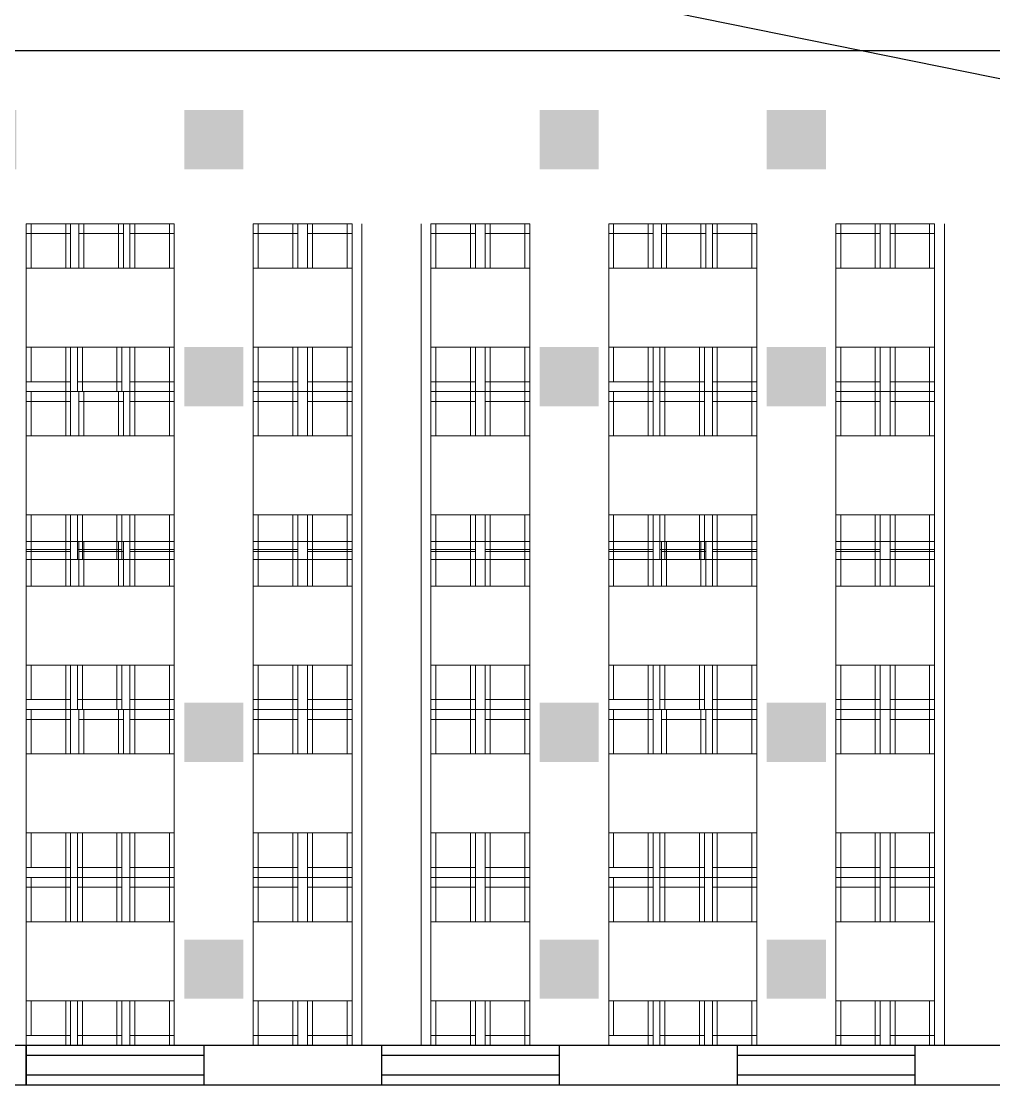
# Model space of a CAD drawing. Header units: inches. Extents: x 101 to 668, y -217 to 99.
# Drawn here: x 447.87 to 457.72, y 23.37 to 34.14 of the extents above; entities that cross this region are included whole.
import ezdxf

# ---------------------------------------------------------------- set-up
doc = ezdxf.new("R2010")
doc.units = ezdxf.units.IN
doc.header["$MEASUREMENT"] = 0
doc.layers.add('FUR', color=1, linetype='Continuous', lineweight=15)

msp = doc.modelspace()

# ---------------------------------------------------------------- hatches: boundary and pattern name
h = msp.add_hatch(color=256)
h.paths.add_polyline_path([(447.81609, 33.23756), (447.21609, 33.23756), (447.21609, 32.63756), (447.81609, 32.63756)])
h.paths.add_polyline_path([(450.11609, 33.23756), (449.51609, 33.23756), (449.51609, 32.63756), (450.11609, 32.63756)])
h.paths.add_polyline_path([(453.71609, 33.23756), (453.11609, 33.23756), (453.11609, 32.63756), (453.71609, 32.63756)])
h.paths.add_polyline_path([(456.01609, 33.23756), (455.41609, 33.23756), (455.41609, 32.63756), (456.01609, 32.63756)])
h.paths.add_polyline_path([(459.61609, 33.23756), (459.01609, 33.23756), (459.01609, 32.63756), (459.61609, 32.63756)])
h.paths.add_polyline_path([(461.91609, 33.23756), (461.31609, 33.23756), (461.31609, 32.63756), (461.91609, 32.63756)])
h.paths.add_polyline_path([(467.50609, 33.23756), (466.90609, 33.23756), (466.90609, 32.63756), (467.50609, 32.63756)])
h.paths.add_polyline_path([(469.80609, 33.23756), (469.20609, 33.23756), (469.20609, 32.63756), (469.80609, 32.63756)])
h.paths.add_polyline_path([(473.40609, 33.23756), (472.80609, 33.23756), (472.80609, 32.63756), (473.40609, 32.63756)])
h.paths.add_polyline_path([(475.70609, 33.23756), (475.10609, 33.23756), (475.10609, 32.63756), (475.70609, 32.63756)])
h.paths.add_polyline_path([(479.30609, 33.23756), (478.70609, 33.23756), (478.70609, 32.63756), (479.30609, 32.63756)])
h.paths.add_polyline_path([(481.60609, 33.23756), (481.00609, 33.23756), (481.00609, 32.63756), (481.60609, 32.63756)])
h = msp.add_hatch(color=256)
h.paths.add_polyline_path([(450.11609, 30.83756), (449.51609, 30.83756), (449.51609, 30.23756), (450.11609, 30.23756)])
h.paths.add_polyline_path([(453.71609, 30.83756), (453.11609, 30.83756), (453.11609, 30.23756), (453.71609, 30.23756)])
h.paths.add_polyline_path([(456.01609, 30.83756), (455.41609, 30.83756), (455.41609, 30.23756), (456.01609, 30.23756)])
h.paths.add_polyline_path([(459.61609, 30.83756), (459.01609, 30.83756), (459.01609, 30.23756), (459.61609, 30.23756)])
h.paths.add_polyline_path([(461.91609, 30.83756), (461.31609, 30.83756), (461.31609, 30.23756), (461.91609, 30.23756)])
h.paths.add_polyline_path([(450.11609, 27.23756), (449.51609, 27.23756), (449.51609, 26.63756), (450.11609, 26.63756)])
h.paths.add_polyline_path([(453.71609, 27.23756), (453.11609, 27.23756), (453.11609, 26.63756), (453.71609, 26.63756)])
h.paths.add_polyline_path([(456.01609, 27.23756), (455.41609, 27.23756), (455.41609, 26.63756), (456.01609, 26.63756)])
h.paths.add_polyline_path([(459.61609, 27.23756), (459.01609, 27.23756), (459.01609, 26.63756), (459.61609, 26.63756)])
h.paths.add_polyline_path([(461.91609, 27.23756), (461.31609, 27.23756), (461.31609, 26.63756), (461.91609, 26.63756)])
h.paths.add_polyline_path([(450.11609, 24.83756), (449.51609, 24.83756), (449.51609, 24.23756), (450.11609, 24.23756)])
h.paths.add_polyline_path([(453.71609, 24.83756), (453.11609, 24.83756), (453.11609, 24.23756), (453.71609, 24.23756)])
h.paths.add_polyline_path([(456.01609, 24.83756), (455.41609, 24.83756), (455.41609, 24.23756), (456.01609, 24.23756)])
h.paths.add_polyline_path([(459.61609, 24.83756), (459.01609, 24.83756), (459.01609, 24.23756), (459.61609, 24.23756)])
h.paths.add_polyline_path([(461.91609, 24.83756), (461.31609, 24.83756), (461.31609, 24.23756), (461.91609, 24.23756)])

# ---------------------------------------------------------------- linework, layer by layer
for p, q in [((503.45982, 24.28057), (357.78685, 53.85256)), ((482.70609, 33.83756), (446.11609, 33.83756)), ((450.21609, 30.38756), (450.21609, 30.38756)), ((450.21609, 27.16756), (450.21609, 27.16756)), ((453.81609, 27.16756), (453.81609, 27.16756)), ((446.11609, 23.76756), (463.66109, 23.76756)), ((447.91609, 23.36756), (447.91609, 23.76756)), ((447.91609, 23.76756), (447.91609, 23.36756)), ((449.71609, 23.76756), (449.71609, 23.36756)), ((451.51609, 23.76756), (451.51609, 23.36756)), ((451.51609, 23.76756), (451.51609, 23.36756)), ((453.31609, 23.76756), (453.31609, 23.36756)), ((455.11609, 23.76756), (455.11609, 23.36756)), ((455.11609, 23.76756), (455.11609, 23.36756)), ((456.91609, 23.76756), (456.91609, 23.36756)), ((447.91609, 23.66756), (449.71609, 23.66756)), ((451.51609, 23.66756), (453.31609, 23.66756)), ((455.11609, 23.66756), (456.91609, 23.66756)), ((447.91609, 23.46756), (449.71609, 23.46756)), ((451.51609, 23.46756), (453.31609, 23.46756)), ((455.11609, 23.46756), (456.91609, 23.46756)), ((445.71609, 23.36756), (461.73609, 23.36756)), ((447.91609, 23.36756), (447.91609, 23.36756)), ((451.51609, 23.36756), (451.51609, 23.36756)), ((455.11609, 23.36756), (455.11609, 23.36756))]:
    msp.add_line(p, q)
at = {"layer": 'FUR', "lineweight": 20}
for p, q in [((447.91609, 32.08756), (447.91609, 30.83756)), ((447.91609, 32.08756), (447.91609, 31.63756)), ((447.91609, 32.08756), (448.36609, 32.08756)), ((447.91609, 32.08756), (449.41609, 32.08756)), ((448.36609, 31.98756), (447.91609, 31.98756)), ((447.96609, 32.08756), (447.96609, 31.63756)), ((448.31609, 32.08756), (448.31609, 31.63756)), ((448.36609, 32.08756), (448.36609, 31.63756)), ((448.45073, 32.08756), (448.45073, 31.63756)), ((448.90073, 31.98756), (448.45073, 31.98756)), ((448.50073, 32.08756), (448.50073, 31.63756)), ((448.56609, 32.08756), (449.01609, 32.08756)), ((448.85073, 32.08756), (448.85073, 31.63756)), ((448.90073, 32.08756), (448.90073, 31.63756)), ((448.96609, 32.08756), (448.96609, 31.63756)), ((449.41609, 31.98756), (448.96609, 31.98756)), ((449.01609, 32.08756), (449.01609, 31.63756)), ((449.36609, 32.08756), (449.36609, 31.63756)), ((449.41609, 32.08756), (449.41609, 30.38756)), ((449.41609, 32.08756), (449.41609, 31.63756)), ((450.21609, 32.08756), (450.21609, 30.38756)), ((450.21609, 32.08756), (450.66609, 32.08756)), ((450.21609, 32.08756), (451.21609, 32.08756)), ((450.66609, 31.98756), (450.21609, 31.98756)), ((450.26609, 32.08756), (450.26609, 31.63756)), ((450.61609, 32.08756), (450.61609, 31.63756)), ((450.66609, 32.08756), (450.66609, 31.63756)), ((450.76609, 32.08756), (451.21609, 32.08756)), ((450.76609, 32.08756), (450.76609, 31.63756)), ((451.21609, 31.98756), (450.76609, 31.98756)), ((450.81609, 32.08756), (450.81609, 31.63756)), ((451.16609, 32.08756), (451.16609, 31.63756)), ((451.21609, 32.08756), (451.21609, 31.63756)), ((451.21609, 32.08756), (451.21609, 30.83756)), ((451.31609, 32.08756), (451.31609, 23.76756)), ((451.91609, 32.08756), (451.91609, 23.76756)), ((452.01609, 32.08756), (452.01609, 30.83756)), ((452.01609, 32.08756), (452.01609, 30.38756)), ((452.01609, 32.08756), (452.01609, 31.63756)), ((452.01609, 32.08756), (452.46609, 32.08756)), ((452.01609, 32.08756), (453.01609, 32.08756)), ((452.46609, 31.98756), (452.01609, 31.98756)), ((452.06609, 32.08756), (452.06609, 31.63756)), ((452.41609, 32.08756), (452.41609, 31.63756)), ((452.46609, 32.08756), (452.46609, 31.63756)), ((452.56609, 32.08756), (453.01609, 32.08756)), ((452.56609, 32.08756), (452.56609, 31.63756)), ((453.01609, 31.98756), (452.56609, 31.98756)), ((452.61609, 32.08756), (452.61609, 31.63756)), ((452.96609, 32.08756), (452.96609, 31.63756)), ((453.01609, 32.08756), (453.01609, 31.63756)), ((453.01609, 32.08756), (453.01609, 30.83756)), ((453.81609, 32.08756), (453.81609, 30.83756)), ((453.81609, 32.08756), (453.81609, 31.63756)), ((453.81609, 32.08756), (454.26609, 32.08756)), ((453.81609, 32.08756), (455.31609, 32.08756)), ((454.26609, 31.98756), (453.81609, 31.98756)), ((453.86609, 32.08756), (453.86609, 31.63756)), ((454.21609, 32.08756), (454.21609, 31.63756)), ((454.26609, 32.08756), (454.26609, 31.63756)), ((454.35073, 32.08756), (454.35073, 31.63756)), ((454.80073, 31.98756), (454.35073, 31.98756)), ((454.40073, 32.08756), (454.40073, 31.63756)), ((454.46609, 32.08756), (454.91609, 32.08756)), ((454.75073, 32.08756), (454.75073, 31.63756)), ((454.80073, 32.08756), (454.80073, 31.63756)), ((454.86609, 32.08756), (454.86609, 31.63756)), ((455.31609, 31.98756), (454.86609, 31.98756)), ((454.91609, 32.08756), (454.91609, 31.63756)), ((455.26609, 32.08756), (455.26609, 31.63756)), ((455.31609, 32.08756), (455.31609, 30.38756)), ((455.31609, 32.08756), (455.31609, 31.63756)), ((456.11609, 32.08756), (456.11609, 30.38756)), ((456.11609, 32.08756), (456.56609, 32.08756)), ((456.11609, 32.08756), (457.11609, 32.08756)), ((456.56609, 31.98756), (456.11609, 31.98756)), ((456.16609, 32.08756), (456.16609, 31.63756)), ((456.51609, 32.08756), (456.51609, 31.63756)), ((456.56609, 32.08756), (456.56609, 31.63756)), ((456.66609, 32.08756), (457.11609, 32.08756)), ((456.66609, 32.08756), (456.66609, 31.63756)), ((457.11609, 31.98756), (456.66609, 31.98756)), ((456.71609, 32.08756), (456.71609, 31.63756)), ((457.06609, 32.08756), (457.06609, 31.63756)), ((457.11609, 32.08756), (457.11609, 31.63756)), ((457.11609, 32.08756), (457.11609, 30.83756)), ((457.21609, 32.08756), (457.21609, 23.76756)), ((447.91609, 31.83756), (447.91609, 31.63756)), ((448.45073, 31.83756), (448.45073, 31.63756)), ((450.76609, 31.83756), (450.76609, 31.63756)), ((452.01609, 31.83756), (452.01609, 31.63756)), ((452.56609, 31.83756), (452.56609, 31.63756)), ((453.81609, 31.83756), (453.81609, 31.63756)), ((454.35073, 31.83756), (454.35073, 31.63756)), ((456.66609, 31.83756), (456.66609, 31.63756)), ((447.91609, 31.63756), (448.45073, 31.63756)), ((447.91609, 31.63756), (447.91609, 30.83756)), ((448.45073, 31.63756), (448.96609, 31.63756)), ((448.96609, 31.63756), (449.41609, 31.63756)), ((450.21609, 31.63756), (450.76609, 31.63756)), ((450.76609, 31.63756), (451.21609, 31.63756)), ((452.01609, 31.63756), (452.01609, 30.83756)), ((452.01609, 31.63756), (452.56609, 31.63756)), ((452.56609, 31.63756), (453.01609, 31.63756)), ((453.81609, 31.63756), (454.35073, 31.63756)), ((453.81609, 31.63756), (453.81609, 30.83756)), ((454.35073, 31.63756), (454.86609, 31.63756)), ((454.86609, 31.63756), (455.31609, 31.63756)), ((456.11609, 31.63756), (456.66609, 31.63756)), ((456.66609, 31.63756), (457.11609, 31.63756)), ((447.91609, 30.83756), (448.4353, 30.83756)), ((447.91609, 30.83756), (447.91609, 30.38756)), ((447.96609, 30.83756), (447.96609, 30.48756)), ((448.31609, 30.83756), (448.31609, 30.38756)), ((448.36609, 30.83756), (448.36609, 30.38756)), ((448.4353, 30.83756), (448.96609, 30.83756)), ((448.4353, 30.83756), (448.4353, 30.38756)), ((448.4853, 30.83756), (448.4853, 30.38756)), ((448.8353, 30.83756), (448.8353, 30.38756)), ((448.8853, 30.83756), (448.8853, 30.38756)), ((448.96609, 30.83756), (449.41609, 30.83756)), ((448.96609, 30.83756), (448.96609, 30.38756)), ((449.01609, 30.83756), (449.01609, 30.38756)), ((449.36609, 30.83756), (449.36609, 30.38756)), ((449.41609, 30.83756), (449.41609, 30.38756)), ((450.21609, 30.83756), (450.76609, 30.83756)), ((450.26609, 30.83756), (450.26609, 30.38756)), ((450.61609, 30.83756), (450.61609, 30.38756)), ((450.66609, 30.83756), (450.66609, 30.38756)), ((450.76609, 30.83756), (451.21609, 30.83756)), ((450.76609, 30.83756), (450.76609, 30.38756)), ((450.81609, 30.83756), (450.81609, 30.38756)), ((451.16609, 30.83756), (451.16609, 30.38756)), ((451.21609, 30.83756), (451.21609, 30.38756)), ((451.21609, 30.83756), (451.21609, 30.38756)), ((452.01609, 30.83756), (452.01609, 30.38756)), ((452.01609, 30.83756), (452.56609, 30.83756)), ((452.06609, 30.83756), (452.06609, 30.38756)), ((452.41609, 30.83756), (452.41609, 30.38756)), ((452.46609, 30.83756), (452.46609, 30.38756)), ((452.56609, 30.83756), (453.01609, 30.83756)), ((452.56609, 30.83756), (452.56609, 30.38756)), ((452.61609, 30.83756), (452.61609, 30.38756)), ((452.96609, 30.83756), (452.96609, 30.38756)), ((453.01609, 30.83756), (453.01609, 30.38756)), ((453.01609, 30.83756), (453.01609, 30.38756)), ((453.81609, 30.83756), (454.3353, 30.83756)), ((453.81609, 30.83756), (453.81609, 30.38756)), ((453.86609, 30.83756), (453.86609, 30.48756)), ((454.21609, 30.83756), (454.21609, 30.38756)), ((454.26609, 30.83756), (454.26609, 30.38756)), ((454.3353, 30.83756), (454.86609, 30.83756)), ((454.3353, 30.83756), (454.3353, 30.38756)), ((454.3853, 30.83756), (454.3853, 30.38756)), ((454.7353, 30.83756), (454.7353, 30.38756)), ((454.7853, 30.83756), (454.7853, 30.38756)), ((454.86609, 30.83756), (455.31609, 30.83756)), ((454.86609, 30.83756), (454.86609, 30.38756)), ((454.91609, 30.83756), (454.91609, 30.38756)), ((455.26609, 30.83756), (455.26609, 30.38756)), ((455.31609, 30.83756), (455.31609, 30.38756)), ((456.11609, 30.83756), (456.66609, 30.83756)), ((456.16609, 30.83756), (456.16609, 30.38756)), ((456.51609, 30.83756), (456.51609, 30.38756)), ((456.56609, 30.83756), (456.56609, 30.38756)), ((456.66609, 30.83756), (457.11609, 30.83756)), ((456.66609, 30.83756), (456.66609, 30.38756)), ((456.71609, 30.83756), (456.71609, 30.38756)), ((457.06609, 30.83756), (457.06609, 30.38756)), ((457.11609, 30.83756), (457.11609, 30.38756)), ((457.11609, 30.83756), (457.11609, 30.38756)), ((447.91609, 30.48756), (448.36609, 30.48756)), ((448.4353, 30.48756), (448.8853, 30.48756)), ((448.96609, 30.48756), (449.41609, 30.48756)), ((450.21609, 30.48756), (450.66609, 30.48756)), ((450.76609, 30.48756), (451.21609, 30.48756)), ((452.01609, 30.48756), (452.46609, 30.48756)), ((452.56609, 30.48756), (453.01609, 30.48756)), ((453.81609, 30.48756), (454.26609, 30.48756)), ((454.3353, 30.48756), (454.7853, 30.48756)), ((454.86609, 30.48756), (455.31609, 30.48756)), ((456.11609, 30.48756), (456.56609, 30.48756)), ((456.66609, 30.48756), (457.11609, 30.48756)), ((447.91609, 30.38756), (448.36609, 30.38756)), ((447.91609, 30.38756), (449.41609, 30.38756)), ((447.91609, 30.38756), (447.91609, 29.13756)), ((447.91609, 30.38756), (447.91609, 29.93756)), ((447.91609, 30.38756), (448.36609, 30.38756)), ((447.91609, 30.38756), (449.41609, 30.38756)), ((447.96609, 30.38756), (447.96609, 29.93756)), ((448.31609, 30.38756), (448.31609, 29.93756)), ((448.36609, 30.38756), (448.36609, 29.93756)), ((448.45073, 30.38756), (448.45073, 29.93756)), ((448.50073, 30.38756), (448.50073, 29.93756)), ((448.56609, 30.38756), (449.01609, 30.38756)), ((448.56609, 30.38756), (449.01609, 30.38756)), ((448.85073, 30.38756), (448.85073, 29.93756)), ((448.90073, 30.38756), (448.90073, 29.93756)), ((448.96609, 30.38756), (448.96609, 29.93756)), ((449.01609, 30.38756), (449.01609, 29.93756)), ((449.36609, 30.38756), (449.36609, 29.93756)), ((449.41609, 30.38756), (449.41609, 28.68756)), ((449.41609, 30.38756), (449.41609, 29.93756)), ((450.21609, 30.38756), (450.66609, 30.38756)), ((450.21609, 30.38756), (451.21609, 30.38756)), ((450.21609, 30.38756), (450.21609, 28.68756)), ((450.21609, 30.38756), (450.66609, 30.38756)), ((450.21609, 30.38756), (451.21609, 30.38756)), ((450.26609, 30.38756), (450.26609, 29.93756)), ((450.61609, 30.38756), (450.61609, 29.93756)), ((450.66609, 30.38756), (450.66609, 29.93756)), ((450.76609, 30.38756), (451.21609, 30.38756)), ((450.76609, 30.38756), (450.76609, 29.93756)), ((450.81609, 30.38756), (450.81609, 29.93756)), ((450.86609, 30.38756), (451.21609, 30.38756)), ((451.16609, 30.38756), (451.16609, 29.93756)), ((451.21609, 30.38756), (451.21609, 29.93756)), ((451.21609, 30.38756), (451.21609, 29.13756)), ((452.01609, 30.38756), (452.46609, 30.38756)), ((452.01609, 30.38756), (453.01609, 30.38756)), ((452.01609, 30.38756), (452.01609, 29.13756)), ((452.01609, 30.38756), (452.01609, 29.93756)), ((452.01609, 30.38756), (452.01609, 28.68756)), ((452.01609, 30.38756), (452.46609, 30.38756)), ((452.01609, 30.38756), (453.01609, 30.38756)), ((452.06609, 30.38756), (452.06609, 29.93756)), ((452.41609, 30.38756), (452.41609, 29.93756)), ((452.46609, 30.38756), (452.46609, 29.93756)), ((452.56609, 30.38756), (453.01609, 30.38756)), ((452.56609, 30.38756), (452.56609, 29.93756)), ((452.61609, 30.38756), (452.61609, 29.93756)), ((452.66609, 30.38756), (453.01609, 30.38756)), ((452.96609, 30.38756), (452.96609, 29.93756)), ((453.01609, 30.38756), (453.01609, 29.93756)), ((453.01609, 30.38756), (453.01609, 29.13756)), ((453.81609, 30.38756), (454.26609, 30.38756)), ((453.81609, 30.38756), (455.31609, 30.38756)), ((453.81609, 30.38756), (453.81609, 29.13756)), ((453.81609, 30.38756), (453.81609, 29.93756)), ((453.81609, 30.38756), (454.26609, 30.38756)), ((453.81609, 30.38756), (455.31609, 30.38756)), ((453.86609, 30.38756), (453.86609, 29.93756)), ((454.21609, 30.38756), (454.21609, 29.93756)), ((454.26609, 30.38756), (454.26609, 29.93756)), ((454.3353, 30.38756), (454.3353, 29.93756)), ((454.3853, 30.38756), (454.3853, 29.93756)), ((454.46609, 30.38756), (454.91609, 30.38756)), ((454.46609, 30.38756), (454.91609, 30.38756)), ((454.7353, 30.38756), (454.7353, 29.93756)), ((454.7853, 30.38756), (454.7853, 29.93756)), ((454.86609, 30.38756), (454.86609, 29.93756)), ((454.91609, 30.38756), (454.91609, 29.93756)), ((455.26609, 30.38756), (455.26609, 29.93756)), ((455.31609, 30.38756), (455.31609, 28.68756)), ((455.31609, 30.38756), (455.31609, 29.93756)), ((456.11609, 30.38756), (456.56609, 30.38756)), ((456.11609, 30.38756), (457.11609, 30.38756)), ((456.11609, 30.38756), (456.11609, 28.68756)), ((456.11609, 30.38756), (456.11609, 28.68756)), ((456.11609, 30.38756), (456.56609, 30.38756)), ((456.11609, 30.38756), (457.11609, 30.38756)), ((456.16609, 30.38756), (456.16609, 29.93756)), ((456.51609, 30.38756), (456.51609, 29.93756)), ((456.56609, 30.38756), (456.56609, 29.93756)), ((456.66609, 30.38756), (457.11609, 30.38756)), ((456.66609, 30.38756), (456.66609, 29.93756)), ((456.71609, 30.38756), (456.71609, 29.93756)), ((456.76609, 30.38756), (457.11609, 30.38756)), ((457.06609, 30.38756), (457.06609, 29.93756)), ((457.11609, 30.38756), (457.11609, 29.93756)), ((457.11609, 30.38756), (457.11609, 29.13756)), ((448.36609, 30.28756), (447.91609, 30.28756)), ((448.90073, 30.28756), (448.45073, 30.28756)), ((449.41609, 30.28756), (448.96609, 30.28756)), ((450.66609, 30.28756), (450.21609, 30.28756)), ((451.21609, 30.28756), (450.76609, 30.28756)), ((452.46609, 30.28756), (452.01609, 30.28756)), ((453.01609, 30.28756), (452.56609, 30.28756)), ((454.26609, 30.28756), (453.81609, 30.28756)), ((454.7853, 30.28756), (454.3353, 30.28756)), ((455.31609, 30.28756), (454.86609, 30.28756)), ((456.56609, 30.28756), (456.11609, 30.28756)), ((457.11609, 30.28756), (456.66609, 30.28756)), ((447.91609, 30.13756), (447.91609, 29.93756)), ((448.45073, 30.13756), (448.45073, 29.93756)), ((450.76609, 30.13756), (450.76609, 29.93756)), ((452.01609, 30.13756), (452.01609, 29.93756)), ((452.56609, 30.13756), (452.56609, 29.93756)), ((453.81609, 30.13756), (453.81609, 29.93756)), ((456.66609, 30.13756), (456.66609, 29.93756)), ((447.91609, 29.93756), (448.45073, 29.93756)), ((447.91609, 29.93756), (447.91609, 29.13756)), ((448.45073, 29.93756), (448.96609, 29.93756)), ((448.96609, 29.93756), (449.41609, 29.93756)), ((450.21609, 29.93756), (450.76609, 29.93756)), ((450.76609, 29.93756), (451.21609, 29.93756)), ((452.01609, 29.93756), (452.01609, 29.13756)), ((452.01609, 29.93756), (452.56609, 29.93756)), ((452.56609, 29.93756), (453.01609, 29.93756)), ((453.81609, 29.93756), (454.35073, 29.93756)), ((453.81609, 29.93756), (453.81609, 29.13756)), ((454.35073, 29.93756), (454.86609, 29.93756)), ((454.86609, 29.93756), (455.31609, 29.93756)), ((456.11609, 29.93756), (456.66609, 29.93756)), ((456.66609, 29.93756), (457.11609, 29.93756)), ((447.91609, 29.13756), (448.4353, 29.13756)), ((447.91609, 29.13756), (447.91609, 28.68756)), ((447.96609, 29.13756), (447.96609, 28.78756)), ((448.31609, 29.13756), (448.31609, 28.68756)), ((448.36609, 29.13756), (448.36609, 28.68756)), ((448.4353, 29.13756), (448.96609, 29.13756)), ((448.4353, 29.13756), (448.4353, 28.68756)), ((448.4853, 29.13756), (448.4853, 28.68756)), ((448.8353, 29.13756), (448.8353, 28.68756)), ((448.8853, 29.13756), (448.8853, 28.68756)), ((448.96609, 29.13756), (449.41609, 29.13756)), ((448.96609, 29.13756), (448.96609, 28.68756)), ((449.01609, 29.13756), (449.01609, 28.68756)), ((449.36609, 29.13756), (449.36609, 28.68756)), ((449.41609, 29.13756), (449.41609, 28.68756)), ((450.21609, 29.13756), (450.76609, 29.13756)), ((450.26609, 29.13756), (450.26609, 28.68756)), ((450.61609, 29.13756), (450.61609, 28.68756)), ((450.66609, 29.13756), (450.66609, 28.68756)), ((450.76609, 29.13756), (451.21609, 29.13756)), ((450.76609, 29.13756), (450.76609, 28.68756)), ((450.81609, 29.13756), (450.81609, 28.68756)), ((451.16609, 29.13756), (451.16609, 28.68756)), ((451.21609, 29.13756), (451.21609, 28.68756)), ((451.21609, 29.13756), (451.21609, 28.68756)), ((452.01609, 29.13756), (452.01609, 28.68756)), ((452.01609, 29.13756), (452.56609, 29.13756)), ((452.06609, 29.13756), (452.06609, 28.68756)), ((452.41609, 29.13756), (452.41609, 28.68756)), ((452.46609, 29.13756), (452.46609, 28.68756)), ((452.56609, 29.13756), (453.01609, 29.13756)), ((452.56609, 29.13756), (452.56609, 28.68756)), ((452.61609, 29.13756), (452.61609, 28.68756)), ((452.96609, 29.13756), (452.96609, 28.68756)), ((453.01609, 29.13756), (453.01609, 28.68756)), ((453.01609, 29.13756), (453.01609, 28.68756)), ((453.81609, 29.13756), (454.3353, 29.13756)), ((453.81609, 29.13756), (453.81609, 28.68756)), ((453.86609, 29.13756), (453.86609, 28.78756)), ((454.21609, 29.13756), (454.21609, 28.68756)), ((454.26609, 29.13756), (454.26609, 28.68756)), ((454.3353, 29.13756), (454.86609, 29.13756)), ((454.3353, 29.13756), (454.3353, 28.68756)), ((454.3853, 29.13756), (454.3853, 28.68756)), ((454.7353, 29.13756), (454.7353, 28.68756)), ((454.7853, 29.13756), (454.7853, 28.68756)), ((454.86609, 29.13756), (455.31609, 29.13756)), ((454.86609, 29.13756), (454.86609, 28.68756)), ((454.91609, 29.13756), (454.91609, 28.68756)), ((455.26609, 29.13756), (455.26609, 28.68756)), ((455.31609, 29.13756), (455.31609, 28.68756)), ((456.11609, 29.13756), (456.66609, 29.13756)), ((456.16609, 29.13756), (456.16609, 28.68756)), ((456.51609, 29.13756), (456.51609, 28.68756)), ((456.56609, 29.13756), (456.56609, 28.68756)), ((456.66609, 29.13756), (457.11609, 29.13756)), ((456.66609, 29.13756), (456.66609, 28.68756)), ((456.71609, 29.13756), (456.71609, 28.68756)), ((457.06609, 29.13756), (457.06609, 28.68756)), ((457.11609, 29.13756), (457.11609, 28.68756)), ((457.11609, 29.13756), (457.11609, 28.68756)), ((447.91609, 28.86756), (447.91609, 27.61756)), ((447.91609, 28.86756), (447.91609, 28.41756)), ((447.91609, 28.86756), (448.36609, 28.86756)), ((447.91609, 28.86756), (449.41609, 28.86756)), ((447.96609, 28.86756), (447.96609, 28.41756)), ((448.31609, 28.86756), (448.31609, 28.41756)), ((448.36609, 28.86756), (448.36609, 28.41756)), ((448.45073, 28.86756), (448.45073, 28.41756)), ((448.50073, 28.86756), (448.50073, 28.41756)), ((448.56609, 28.86756), (449.01609, 28.86756)), ((448.85073, 28.86756), (448.85073, 28.41756)), ((448.90073, 28.86756), (448.90073, 28.41756)), ((448.96609, 28.86756), (448.96609, 28.41756)), ((449.01609, 28.86756), (449.01609, 28.41756)), ((449.36609, 28.86756), (449.36609, 28.41756)), ((449.41609, 28.86756), (449.41609, 27.16756)), ((449.41609, 28.86756), (449.41609, 28.41756)), ((450.21609, 28.86756), (450.21609, 27.16756)), ((450.21609, 28.86756), (450.66609, 28.86756)), ((450.21609, 28.86756), (451.21609, 28.86756)), ((450.26609, 28.86756), (450.26609, 28.41756)), ((450.61609, 28.86756), (450.61609, 28.41756)), ((450.66609, 28.86756), (450.66609, 28.41756)), ((450.76609, 28.86756), (451.21609, 28.86756)), ((450.76609, 28.86756), (450.76609, 28.41756)), ((450.81609, 28.86756), (450.81609, 28.41756)), ((451.16609, 28.86756), (451.16609, 28.41756)), ((451.21609, 28.86756), (451.21609, 28.41756)), ((451.21609, 28.86756), (451.21609, 27.61756)), ((452.01609, 28.86756), (452.01609, 27.61756)), ((452.01609, 28.86756), (452.01609, 27.16756)), ((452.01609, 28.86756), (452.01609, 28.41756)), ((452.01609, 28.86756), (452.46609, 28.86756)), ((452.01609, 28.86756), (453.01609, 28.86756)), ((452.06609, 28.86756), (452.06609, 28.41756)), ((452.41609, 28.86756), (452.41609, 28.41756)), ((452.46609, 28.86756), (452.46609, 28.41756)), ((452.56609, 28.86756), (453.01609, 28.86756)), ((452.56609, 28.86756), (452.56609, 28.41756)), ((452.61609, 28.86756), (452.61609, 28.41756)), ((452.96609, 28.86756), (452.96609, 28.41756)), ((453.01609, 28.86756), (453.01609, 28.41756)), ((453.01609, 28.86756), (453.01609, 27.61756)), ((453.81609, 28.86756), (453.81609, 27.61756)), ((453.81609, 28.86756), (453.81609, 28.41756)), ((453.81609, 28.86756), (454.26609, 28.86756)), ((453.81609, 28.86756), (455.31609, 28.86756)), ((453.86609, 28.86756), (453.86609, 28.41756)), ((454.21609, 28.86756), (454.21609, 28.41756)), ((454.26609, 28.86756), (454.26609, 28.41756)), ((454.35073, 28.86756), (454.35073, 28.41756)), ((454.40073, 28.86756), (454.40073, 28.41756)), ((454.46609, 28.86756), (454.91609, 28.86756)), ((454.75073, 28.86756), (454.75073, 28.41756)), ((454.80073, 28.86756), (454.80073, 28.41756)), ((454.86609, 28.86756), (454.86609, 28.41756)), ((454.91609, 28.86756), (454.91609, 28.41756)), ((455.26609, 28.86756), (455.26609, 28.41756)), ((455.31609, 28.86756), (455.31609, 27.16756)), ((455.31609, 28.86756), (455.31609, 28.41756)), ((456.11609, 28.86756), (456.11609, 27.16756)), ((456.11609, 28.86756), (456.56609, 28.86756)), ((456.11609, 28.86756), (457.11609, 28.86756)), ((456.16609, 28.86756), (456.16609, 28.41756)), ((456.51609, 28.86756), (456.51609, 28.41756)), ((456.56609, 28.86756), (456.56609, 28.41756)), ((456.66609, 28.86756), (457.11609, 28.86756)), ((456.66609, 28.86756), (456.66609, 28.41756)), ((456.71609, 28.86756), (456.71609, 28.41756)), ((457.06609, 28.86756), (457.06609, 28.41756)), ((457.11609, 28.86756), (457.11609, 28.41756)), ((457.11609, 28.86756), (457.11609, 27.61756)), ((447.91609, 28.78756), (448.36609, 28.78756)), ((448.36609, 28.76756), (447.91609, 28.76756)), ((448.4353, 28.78756), (448.8853, 28.78756)), ((448.90073, 28.76756), (448.45073, 28.76756)), ((448.96609, 28.78756), (449.41609, 28.78756)), ((449.41609, 28.76756), (448.96609, 28.76756)), ((450.21609, 28.78756), (450.66609, 28.78756)), ((450.66609, 28.76756), (450.21609, 28.76756)), ((450.76609, 28.78756), (451.21609, 28.78756)), ((451.21609, 28.76756), (450.76609, 28.76756)), ((452.01609, 28.78756), (452.46609, 28.78756)), ((452.46609, 28.76756), (452.01609, 28.76756)), ((452.56609, 28.78756), (453.01609, 28.78756)), ((453.01609, 28.76756), (452.56609, 28.76756)), ((453.81609, 28.78756), (454.26609, 28.78756)), ((454.26609, 28.76756), (453.81609, 28.76756)), ((454.3353, 28.78756), (454.7853, 28.78756)), ((454.80073, 28.76756), (454.35073, 28.76756)), ((454.86609, 28.78756), (455.31609, 28.78756)), ((455.31609, 28.76756), (454.86609, 28.76756)), ((456.11609, 28.78756), (456.56609, 28.78756)), ((456.56609, 28.76756), (456.11609, 28.76756)), ((456.66609, 28.78756), (457.11609, 28.78756)), ((457.11609, 28.76756), (456.66609, 28.76756)), ((447.91609, 28.68756), (448.36609, 28.68756)), ((447.91609, 28.68756), (449.41609, 28.68756)), ((448.56609, 28.68756), (449.01609, 28.68756)), ((450.21609, 28.68756), (450.66609, 28.68756)), ((450.21609, 28.68756), (451.21609, 28.68756)), ((450.86609, 28.68756), (451.21609, 28.68756)), ((452.01609, 28.68756), (452.46609, 28.68756)), ((452.01609, 28.68756), (453.01609, 28.68756)), ((452.66609, 28.68756), (453.01609, 28.68756)), ((453.81609, 28.68756), (454.26609, 28.68756)), ((453.81609, 28.68756), (455.31609, 28.68756)), ((454.46609, 28.68756), (454.91609, 28.68756)), ((456.11609, 28.68756), (456.56609, 28.68756)), ((456.11609, 28.68756), (457.11609, 28.68756)), ((456.76609, 28.68756), (457.11609, 28.68756)), ((447.91609, 28.61756), (447.91609, 28.41756)), ((448.45073, 28.61756), (448.45073, 28.41756)), ((450.76609, 28.61756), (450.76609, 28.41756)), ((452.01609, 28.61756), (452.01609, 28.41756)), ((452.56609, 28.61756), (452.56609, 28.41756)), ((453.81609, 28.61756), (453.81609, 28.41756)), ((454.35073, 28.61756), (454.35073, 28.41756)), ((456.66609, 28.61756), (456.66609, 28.41756)), ((447.91609, 28.41756), (448.45073, 28.41756)), ((447.91609, 28.41756), (447.91609, 27.61756)), ((448.45073, 28.41756), (448.96609, 28.41756)), ((448.96609, 28.41756), (449.41609, 28.41756)), ((450.21609, 28.41756), (450.76609, 28.41756)), ((450.76609, 28.41756), (451.21609, 28.41756)), ((452.01609, 28.41756), (452.01609, 27.61756)), ((452.01609, 28.41756), (452.56609, 28.41756)), ((452.56609, 28.41756), (453.01609, 28.41756)), ((453.81609, 28.41756), (454.35073, 28.41756)), ((453.81609, 28.41756), (453.81609, 27.61756)), ((454.35073, 28.41756), (454.86609, 28.41756)), ((454.86609, 28.41756), (455.31609, 28.41756)), ((456.11609, 28.41756), (456.66609, 28.41756)), ((456.66609, 28.41756), (457.11609, 28.41756)), ((447.91609, 27.61756), (448.4353, 27.61756)), ((447.91609, 27.61756), (447.91609, 27.16756)), ((447.96609, 27.61756), (447.96609, 27.26756)), ((448.31609, 27.61756), (448.31609, 27.16756)), ((448.36609, 27.61756), (448.36609, 27.16756)), ((448.4353, 27.61756), (448.96609, 27.61756)), ((448.4353, 27.61756), (448.4353, 27.16756)), ((448.4853, 27.61756), (448.4853, 27.16756)), ((448.8353, 27.61756), (448.8353, 27.16756)), ((448.8853, 27.61756), (448.8853, 27.16756)), ((448.96609, 27.61756), (449.41609, 27.61756)), ((448.96609, 27.61756), (448.96609, 27.16756)), ((449.01609, 27.61756), (449.01609, 27.16756)), ((449.36609, 27.61756), (449.36609, 27.16756)), ((449.41609, 27.61756), (449.41609, 27.16756)), ((450.21609, 27.61756), (450.76609, 27.61756)), ((450.26609, 27.61756), (450.26609, 27.16756)), ((450.61609, 27.61756), (450.61609, 27.16756)), ((450.66609, 27.61756), (450.66609, 27.16756)), ((450.76609, 27.61756), (451.21609, 27.61756)), ((450.76609, 27.61756), (450.76609, 27.16756)), ((450.81609, 27.61756), (450.81609, 27.16756)), ((451.16609, 27.61756), (451.16609, 27.16756)), ((451.21609, 27.61756), (451.21609, 27.16756)), ((451.21609, 27.61756), (451.21609, 27.16756)), ((452.01609, 27.61756), (452.01609, 27.16756)), ((452.01609, 27.61756), (452.56609, 27.61756)), ((452.06609, 27.61756), (452.06609, 27.16756)), ((452.41609, 27.61756), (452.41609, 27.16756)), ((452.46609, 27.61756), (452.46609, 27.16756)), ((452.56609, 27.61756), (453.01609, 27.61756)), ((452.56609, 27.61756), (452.56609, 27.16756)), ((452.61609, 27.61756), (452.61609, 27.16756)), ((452.96609, 27.61756), (452.96609, 27.16756)), ((453.01609, 27.61756), (453.01609, 27.16756)), ((453.01609, 27.61756), (453.01609, 27.16756)), ((453.81609, 27.61756), (454.3353, 27.61756)), ((453.81609, 27.61756), (453.81609, 27.16756)), ((453.86609, 27.61756), (453.86609, 27.26756)), ((454.21609, 27.61756), (454.21609, 27.16756)), ((454.26609, 27.61756), (454.26609, 27.16756)), ((454.3353, 27.61756), (454.86609, 27.61756)), ((454.3353, 27.61756), (454.3353, 27.16756)), ((454.3853, 27.61756), (454.3853, 27.16756)), ((454.7353, 27.61756), (454.7353, 27.16756)), ((454.7853, 27.61756), (454.7853, 27.16756)), ((454.86609, 27.61756), (455.31609, 27.61756)), ((454.86609, 27.61756), (454.86609, 27.16756)), ((454.91609, 27.61756), (454.91609, 27.16756)), ((455.26609, 27.61756), (455.26609, 27.16756)), ((455.31609, 27.61756), (455.31609, 27.16756)), ((456.11609, 27.61756), (456.66609, 27.61756)), ((456.16609, 27.61756), (456.16609, 27.16756)), ((456.51609, 27.61756), (456.51609, 27.16756)), ((456.56609, 27.61756), (456.56609, 27.16756)), ((456.66609, 27.61756), (457.11609, 27.61756)), ((456.66609, 27.61756), (456.66609, 27.16756)), ((456.71609, 27.61756), (456.71609, 27.16756)), ((457.06609, 27.61756), (457.06609, 27.16756)), ((457.11609, 27.61756), (457.11609, 27.16756)), ((457.11609, 27.61756), (457.11609, 27.16756)), ((447.91609, 27.26756), (448.36609, 27.26756)), ((448.4353, 27.26756), (448.8853, 27.26756)), ((448.96609, 27.26756), (449.41609, 27.26756)), ((450.21609, 27.26756), (450.66609, 27.26756)), ((450.76609, 27.26756), (451.21609, 27.26756)), ((452.01609, 27.26756), (452.46609, 27.26756)), ((452.56609, 27.26756), (453.01609, 27.26756)), ((453.81609, 27.26756), (454.26609, 27.26756)), ((454.3353, 27.26756), (454.7853, 27.26756)), ((454.86609, 27.26756), (455.31609, 27.26756)), ((456.11609, 27.26756), (456.56609, 27.26756)), ((456.66609, 27.26756), (457.11609, 27.26756)), ((447.91609, 27.16756), (447.91609, 25.91756)), ((447.91609, 27.16756), (447.91609, 26.71756)), ((447.91609, 27.16756), (448.36609, 27.16756)), ((447.91609, 27.16756), (449.41609, 27.16756)), ((447.91609, 27.16756), (448.36609, 27.16756)), ((447.91609, 27.16756), (449.41609, 27.16756)), ((447.91609, 27.16756), (448.36609, 27.16756)), ((447.91609, 27.16756), (449.41609, 27.16756)), ((447.96609, 27.16756), (447.96609, 26.71756)), ((448.31609, 27.16756), (448.31609, 26.71756)), ((448.36609, 27.16756), (448.36609, 26.71756)), ((448.45073, 27.16756), (448.45073, 26.71756)), ((448.50073, 27.16756), (448.50073, 26.71756)), ((448.56609, 27.16756), (449.01609, 27.16756)), ((448.56609, 27.16756), (449.01609, 27.16756)), ((448.56609, 27.16756), (449.01609, 27.16756)), ((448.85073, 27.16756), (448.85073, 26.71756)), ((448.90073, 27.16756), (448.90073, 26.71756)), ((448.96609, 27.16756), (448.96609, 26.71756)), ((449.01609, 27.16756), (449.01609, 26.71756)), ((449.36609, 27.16756), (449.36609, 26.71756)), ((449.41609, 27.16756), (449.41609, 25.46756)), ((449.41609, 27.16756), (449.41609, 26.71756)), ((450.21609, 27.16756), (450.21609, 25.46756)), ((450.21609, 27.16756), (450.66609, 27.16756)), ((450.21609, 27.16756), (451.21609, 27.16756)), ((450.21609, 27.16756), (450.66609, 27.16756)), ((450.21609, 27.16756), (451.21609, 27.16756)), ((450.21609, 27.16756), (450.66609, 27.16756)), ((450.21609, 27.16756), (451.21609, 27.16756)), ((450.26609, 27.16756), (450.26609, 26.71756)), ((450.61609, 27.16756), (450.61609, 26.71756)), ((450.66609, 27.16756), (450.66609, 26.71756)), ((450.76609, 27.16756), (451.21609, 27.16756)), ((450.76609, 27.16756), (450.76609, 26.71756)), ((450.76609, 27.16756), (451.21609, 27.16756)), ((450.81609, 27.16756), (450.81609, 26.71756)), ((450.86609, 27.16756), (451.21609, 27.16756)), ((451.16609, 27.16756), (451.16609, 26.71756)), ((451.21609, 27.16756), (451.21609, 26.71756)), ((451.21609, 27.16756), (451.21609, 25.91756)), ((452.01609, 27.16756), (452.01609, 25.46756)), ((452.01609, 27.16756), (452.46609, 27.16756)), ((452.01609, 27.16756), (453.01609, 27.16756)), ((452.01609, 27.16756), (452.01609, 25.91756)), ((452.01609, 27.16756), (452.01609, 26.71756)), ((452.01609, 27.16756), (452.46609, 27.16756)), ((452.01609, 27.16756), (453.01609, 27.16756)), ((452.01609, 27.16756), (452.46609, 27.16756)), ((452.01609, 27.16756), (453.01609, 27.16756)), ((452.06609, 27.16756), (452.06609, 26.71756)), ((452.41609, 27.16756), (452.41609, 26.71756)), ((452.46609, 27.16756), (452.46609, 26.71756)), ((452.56609, 27.16756), (453.01609, 27.16756)), ((452.56609, 27.16756), (452.56609, 26.71756)), ((452.56609, 27.16756), (453.01609, 27.16756)), ((452.61609, 27.16756), (452.61609, 26.71756)), ((452.66609, 27.16756), (453.01609, 27.16756)), ((452.96609, 27.16756), (452.96609, 26.71756)), ((453.01609, 27.16756), (453.01609, 26.71756)), ((453.01609, 27.16756), (453.01609, 25.91756)), ((453.81609, 27.16756), (453.81609, 25.91756)), ((453.81609, 27.16756), (453.81609, 26.71756)), ((453.81609, 27.16756), (454.26609, 27.16756)), ((453.81609, 27.16756), (455.31609, 27.16756)), ((453.81609, 27.16756), (454.26609, 27.16756)), ((453.81609, 27.16756), (455.31609, 27.16756)), ((453.81609, 27.16756), (454.26609, 27.16756)), ((453.81609, 27.16756), (455.31609, 27.16756)), ((453.86609, 27.16756), (453.86609, 26.71756)), ((454.21609, 27.16756), (454.21609, 26.71756)), ((454.26609, 27.16756), (454.26609, 26.71756)), ((454.35073, 27.16756), (454.35073, 26.71756)), ((454.40073, 27.16756), (454.40073, 26.71756)), ((454.46609, 27.16756), (454.91609, 27.16756)), ((454.46609, 27.16756), (454.91609, 27.16756)), ((454.46609, 27.16756), (454.91609, 27.16756)), ((454.75073, 27.16756), (454.75073, 26.71756)), ((454.80073, 27.16756), (454.80073, 26.71756)), ((454.86609, 27.16756), (454.86609, 26.71756)), ((454.91609, 27.16756), (454.91609, 26.71756)), ((455.26609, 27.16756), (455.26609, 26.71756)), ((455.31609, 27.16756), (455.31609, 25.46756)), ((455.31609, 27.16756), (455.31609, 26.71756)), ((456.11609, 27.16756), (456.11609, 25.46756)), ((456.11609, 27.16756), (456.11609, 25.46756)), ((456.11609, 27.16756), (456.56609, 27.16756)), ((456.11609, 27.16756), (457.11609, 27.16756)), ((456.11609, 27.16756), (456.56609, 27.16756)), ((456.11609, 27.16756), (457.11609, 27.16756)), ((456.11609, 27.16756), (456.56609, 27.16756)), ((456.11609, 27.16756), (457.11609, 27.16756)), ((456.16609, 27.16756), (456.16609, 26.71756)), ((456.51609, 27.16756), (456.51609, 26.71756)), ((456.56609, 27.16756), (456.56609, 26.71756)), ((456.66609, 27.16756), (457.11609, 27.16756)), ((456.66609, 27.16756), (456.66609, 26.71756)), ((456.66609, 27.16756), (457.11609, 27.16756)), ((456.71609, 27.16756), (456.71609, 26.71756)), ((456.76609, 27.16756), (457.11609, 27.16756)), ((457.06609, 27.16756), (457.06609, 26.71756)), ((457.11609, 27.16756), (457.11609, 26.71756)), ((457.11609, 27.16756), (457.11609, 25.91756)), ((448.36609, 27.06756), (447.91609, 27.06756)), ((448.90073, 27.06756), (448.45073, 27.06756)), ((449.41609, 27.06756), (448.96609, 27.06756)), ((450.66609, 27.06756), (450.21609, 27.06756)), ((451.21609, 27.06756), (450.76609, 27.06756)), ((452.46609, 27.06756), (452.01609, 27.06756)), ((453.01609, 27.06756), (452.56609, 27.06756)), ((454.26609, 27.06756), (453.81609, 27.06756)), ((454.80073, 27.06756), (454.35073, 27.06756)), ((455.31609, 27.06756), (454.86609, 27.06756)), ((456.56609, 27.06756), (456.11609, 27.06756)), ((457.11609, 27.06756), (456.66609, 27.06756)), ((447.91609, 26.91756), (447.91609, 26.71756)), ((448.45073, 26.91756), (448.45073, 26.71756)), ((450.76609, 26.91756), (450.76609, 26.71756)), ((452.01609, 26.91756), (452.01609, 26.71756)), ((452.56609, 26.91756), (452.56609, 26.71756)), ((453.81609, 26.91756), (453.81609, 26.71756)), ((454.35073, 26.91756), (454.35073, 26.71756)), ((456.66609, 26.91756), (456.66609, 26.71756)), ((447.91609, 26.71756), (448.45073, 26.71756)), ((447.91609, 26.71756), (447.91609, 25.91756)), ((448.45073, 26.71756), (448.96609, 26.71756)), ((448.96609, 26.71756), (449.41609, 26.71756)), ((450.21609, 26.71756), (450.76609, 26.71756)), ((450.76609, 26.71756), (451.21609, 26.71756)), ((452.01609, 26.71756), (452.56609, 26.71756)), ((452.01609, 26.71756), (452.01609, 25.91756)), ((452.56609, 26.71756), (453.01609, 26.71756)), ((453.81609, 26.71756), (454.35073, 26.71756)), ((453.81609, 26.71756), (453.81609, 25.91756)), ((454.35073, 26.71756), (454.86609, 26.71756)), ((454.86609, 26.71756), (455.31609, 26.71756)), ((456.11609, 26.71756), (456.66609, 26.71756)), ((456.66609, 26.71756), (457.11609, 26.71756)), ((447.91609, 25.91756), (448.4353, 25.91756)), ((447.91609, 25.91756), (447.91609, 25.46756)), ((447.96609, 25.91756), (447.96609, 25.56756)), ((448.31609, 25.91756), (448.31609, 25.46756)), ((448.36609, 25.91756), (448.36609, 25.46756)), ((448.4353, 25.91756), (448.96609, 25.91756)), ((448.4353, 25.91756), (448.4353, 25.46756)), ((448.4853, 25.91756), (448.4853, 25.46756)), ((448.8353, 25.91756), (448.8353, 25.46756)), ((448.8853, 25.91756), (448.8853, 25.46756)), ((448.96609, 25.91756), (449.41609, 25.91756)), ((448.96609, 25.91756), (448.96609, 25.46756)), ((449.01609, 25.91756), (449.01609, 25.46756)), ((449.36609, 25.91756), (449.36609, 25.46756)), ((449.41609, 25.91756), (449.41609, 25.46756)), ((450.21609, 25.91756), (450.76609, 25.91756)), ((450.26609, 25.91756), (450.26609, 25.46756)), ((450.61609, 25.91756), (450.61609, 25.46756)), ((450.66609, 25.91756), (450.66609, 25.46756)), ((450.76609, 25.91756), (451.21609, 25.91756)), ((450.76609, 25.91756), (450.76609, 25.46756)), ((450.81609, 25.91756), (450.81609, 25.46756)), ((451.16609, 25.91756), (451.16609, 25.46756)), ((451.21609, 25.91756), (451.21609, 25.46756)), ((451.21609, 25.91756), (451.21609, 25.46756)), ((452.01609, 25.91756), (452.56609, 25.91756)), ((452.01609, 25.91756), (452.01609, 25.46756)), ((452.06609, 25.91756), (452.06609, 25.46756)), ((452.41609, 25.91756), (452.41609, 25.46756)), ((452.46609, 25.91756), (452.46609, 25.46756)), ((452.56609, 25.91756), (453.01609, 25.91756)), ((452.56609, 25.91756), (452.56609, 25.46756)), ((452.61609, 25.91756), (452.61609, 25.46756)), ((452.96609, 25.91756), (452.96609, 25.46756)), ((453.01609, 25.91756), (453.01609, 25.46756)), ((453.01609, 25.91756), (453.01609, 25.46756)), ((453.81609, 25.91756), (454.3353, 25.91756)), ((453.81609, 25.91756), (453.81609, 25.46756)), ((453.86609, 25.91756), (453.86609, 25.56756)), ((454.21609, 25.91756), (454.21609, 25.46756)), ((454.26609, 25.91756), (454.26609, 25.46756)), ((454.3353, 25.91756), (454.86609, 25.91756)), ((454.3353, 25.91756), (454.3353, 25.46756)), ((454.3853, 25.91756), (454.3853, 25.46756)), ((454.7353, 25.91756), (454.7353, 25.46756)), ((454.7853, 25.91756), (454.7853, 25.46756)), ((454.86609, 25.91756), (455.31609, 25.91756)), ((454.86609, 25.91756), (454.86609, 25.46756)), ((454.91609, 25.91756), (454.91609, 25.46756)), ((455.26609, 25.91756), (455.26609, 25.46756)), ((455.31609, 25.91756), (455.31609, 25.46756)), ((456.11609, 25.91756), (456.66609, 25.91756)), ((456.16609, 25.91756), (456.16609, 25.46756)), ((456.51609, 25.91756), (456.51609, 25.46756)), ((456.56609, 25.91756), (456.56609, 25.46756)), ((456.66609, 25.91756), (457.11609, 25.91756)), ((456.66609, 25.91756), (456.66609, 25.46756)), ((456.71609, 25.91756), (456.71609, 25.46756)), ((457.06609, 25.91756), (457.06609, 25.46756)), ((457.11609, 25.91756), (457.11609, 25.46756)), ((457.11609, 25.91756), (457.11609, 25.46756)), ((447.91609, 25.56756), (448.36609, 25.56756)), ((448.4353, 25.56756), (448.8853, 25.56756)), ((448.96609, 25.56756), (449.41609, 25.56756)), ((450.21609, 25.56756), (450.66609, 25.56756)), ((450.76609, 25.56756), (451.21609, 25.56756)), ((452.01609, 25.56756), (452.46609, 25.56756)), ((452.56609, 25.56756), (453.01609, 25.56756)), ((453.81609, 25.56756), (454.26609, 25.56756)), ((454.3353, 25.56756), (454.7853, 25.56756)), ((454.86609, 25.56756), (455.31609, 25.56756)), ((456.11609, 25.56756), (456.56609, 25.56756)), ((456.66609, 25.56756), (457.11609, 25.56756)), ((447.91609, 25.46756), (448.36609, 25.46756)), ((447.91609, 25.46756), (449.41609, 25.46756)), ((447.91609, 25.46756), (447.91609, 24.21756)), ((447.91609, 25.46756), (447.91609, 25.01756)), ((447.91609, 25.46756), (448.36609, 25.46756)), ((447.91609, 25.46756), (449.41609, 25.46756)), ((447.96609, 25.46756), (447.96609, 25.01756)), ((448.31609, 25.46756), (448.31609, 25.01756)), ((448.36609, 25.46756), (448.36609, 25.01756)), ((448.4353, 25.46756), (448.4353, 25.01756)), ((448.4853, 25.46756), (448.4853, 25.01756)), ((448.56609, 25.46756), (449.01609, 25.46756)), ((448.56609, 25.46756), (449.01609, 25.46756)), ((448.8353, 25.46756), (448.8353, 25.01756)), ((448.8853, 25.46756), (448.8853, 25.01756)), ((448.96609, 25.46756), (448.96609, 25.01756)), ((449.01609, 25.46756), (449.01609, 25.01756)), ((449.36609, 25.46756), (449.36609, 25.01756)), ((449.41609, 25.46756), (449.41609, 23.76756)), ((449.41609, 25.46756), (449.41609, 25.01756)), ((450.21609, 25.46756), (450.66609, 25.46756)), ((450.21609, 25.46756), (451.21609, 25.46756)), ((450.21609, 25.46756), (450.21609, 23.76756)), ((450.21609, 25.46756), (450.66609, 25.46756)), ((450.21609, 25.46756), (451.21609, 25.46756)), ((450.26609, 25.46756), (450.26609, 25.01756)), ((450.61609, 25.46756), (450.61609, 25.01756)), ((450.66609, 25.46756), (450.66609, 25.01756)), ((450.76609, 25.46756), (451.21609, 25.46756)), ((450.76609, 25.46756), (450.76609, 25.01756)), ((450.81609, 25.46756), (450.81609, 25.01756)), ((450.86609, 25.46756), (451.21609, 25.46756)), ((451.16609, 25.46756), (451.16609, 25.01756)), ((451.21609, 25.46756), (451.21609, 25.01756)), ((451.21609, 25.46756), (451.21609, 24.21756)), ((452.01609, 25.46756), (452.46609, 25.46756)), ((452.01609, 25.46756), (453.01609, 25.46756)), ((452.01609, 25.46756), (452.01609, 24.21756)), ((452.01609, 25.46756), (452.01609, 25.01756)), ((452.01609, 25.46756), (452.01609, 23.76756)), ((452.01609, 25.46756), (452.46609, 25.46756)), ((452.01609, 25.46756), (453.01609, 25.46756)), ((452.06609, 25.46756), (452.06609, 25.01756)), ((452.41609, 25.46756), (452.41609, 25.01756)), ((452.46609, 25.46756), (452.46609, 25.01756)), ((452.56609, 25.46756), (453.01609, 25.46756)), ((452.56609, 25.46756), (452.56609, 25.01756)), ((452.61609, 25.46756), (452.61609, 25.01756)), ((452.66609, 25.46756), (453.01609, 25.46756)), ((452.96609, 25.46756), (452.96609, 25.01756)), ((453.01609, 25.46756), (453.01609, 25.01756)), ((453.01609, 25.46756), (453.01609, 24.21756)), ((453.81609, 25.46756), (454.26609, 25.46756)), ((453.81609, 25.46756), (455.31609, 25.46756)), ((453.81609, 25.46756), (453.81609, 24.21756)), ((453.81609, 25.46756), (453.81609, 25.01756)), ((453.81609, 25.46756), (454.26609, 25.46756)), ((453.81609, 25.46756), (455.31609, 25.46756)), ((453.86609, 25.46756), (453.86609, 25.01756)), ((454.21609, 25.46756), (454.21609, 25.01756)), ((454.26609, 25.46756), (454.26609, 25.01756)), ((454.3353, 25.46756), (454.3353, 25.01756)), ((454.3853, 25.46756), (454.3853, 25.01756)), ((454.46609, 25.46756), (454.91609, 25.46756)), ((454.46609, 25.46756), (454.91609, 25.46756)), ((454.7353, 25.46756), (454.7353, 25.01756)), ((454.7853, 25.46756), (454.7853, 25.01756)), ((454.86609, 25.46756), (454.86609, 25.01756)), ((454.91609, 25.46756), (454.91609, 25.01756)), ((455.26609, 25.46756), (455.26609, 25.01756)), ((455.31609, 25.46756), (455.31609, 23.76756)), ((455.31609, 25.46756), (455.31609, 25.01756)), ((456.11609, 25.46756), (456.56609, 25.46756)), ((456.11609, 25.46756), (457.11609, 25.46756)), ((456.11609, 25.46756), (456.11609, 23.76756)), ((456.11609, 25.46756), (456.11609, 23.76756)), ((456.11609, 25.46756), (456.56609, 25.46756)), ((456.11609, 25.46756), (457.11609, 25.46756)), ((456.16609, 25.46756), (456.16609, 25.01756)), ((456.51609, 25.46756), (456.51609, 25.01756)), ((456.56609, 25.46756), (456.56609, 25.01756)), ((456.66609, 25.46756), (457.11609, 25.46756)), ((456.66609, 25.46756), (456.66609, 25.01756)), ((456.71609, 25.46756), (456.71609, 25.01756)), ((456.76609, 25.46756), (457.11609, 25.46756)), ((457.06609, 25.46756), (457.06609, 25.01756)), ((457.11609, 25.46756), (457.11609, 25.01756)), ((457.11609, 25.46756), (457.11609, 24.21756)), ((448.36609, 25.36756), (447.91609, 25.36756)), ((448.8853, 25.36756), (448.4353, 25.36756)), ((449.41609, 25.36756), (448.96609, 25.36756)), ((450.66609, 25.36756), (450.21609, 25.36756)), ((451.21609, 25.36756), (450.76609, 25.36756)), ((452.46609, 25.36756), (452.01609, 25.36756)), ((453.01609, 25.36756), (452.56609, 25.36756)), ((454.26609, 25.36756), (453.81609, 25.36756)), ((454.7853, 25.36756), (454.3353, 25.36756)), ((455.31609, 25.36756), (454.86609, 25.36756)), ((456.56609, 25.36756), (456.11609, 25.36756)), ((457.11609, 25.36756), (456.66609, 25.36756)), ((447.91609, 25.21756), (447.91609, 25.01756)), ((450.76609, 25.21756), (450.76609, 25.01756)), ((452.01609, 25.21756), (452.01609, 25.01756)), ((452.56609, 25.21756), (452.56609, 25.01756)), ((453.81609, 25.21756), (453.81609, 25.01756)), ((456.66609, 25.21756), (456.66609, 25.01756)), ((447.91609, 25.01756), (448.45073, 25.01756)), ((447.91609, 25.01756), (447.91609, 24.21756)), ((448.45073, 25.01756), (448.96609, 25.01756)), ((448.96609, 25.01756), (449.41609, 25.01756)), ((450.21609, 25.01756), (450.76609, 25.01756)), ((450.76609, 25.01756), (451.21609, 25.01756)), ((452.01609, 25.01756), (452.01609, 24.21756)), ((452.01609, 25.01756), (452.56609, 25.01756)), ((452.56609, 25.01756), (453.01609, 25.01756)), ((453.81609, 25.01756), (454.35073, 25.01756)), ((453.81609, 25.01756), (453.81609, 24.21756)), ((454.35073, 25.01756), (454.86609, 25.01756)), ((454.86609, 25.01756), (455.31609, 25.01756)), ((456.11609, 25.01756), (456.66609, 25.01756)), ((456.66609, 25.01756), (457.11609, 25.01756)), ((447.91609, 24.21756), (448.4353, 24.21756)), ((447.91609, 24.21756), (447.91609, 23.76756)), ((447.96609, 24.21756), (447.96609, 23.86756)), ((448.31609, 24.21756), (448.31609, 23.76756)), ((448.36609, 24.21756), (448.36609, 23.76756)), ((448.4353, 24.21756), (448.96609, 24.21756)), ((448.4353, 24.21756), (448.4353, 23.76756)), ((448.4853, 24.21756), (448.4853, 23.76756)), ((448.8353, 24.21756), (448.8353, 23.76756)), ((448.8853, 24.21756), (448.8853, 23.76756)), ((448.96609, 24.21756), (449.41609, 24.21756)), ((448.96609, 24.21756), (448.96609, 23.76756)), ((449.01609, 24.21756), (449.01609, 23.76756)), ((449.36609, 24.21756), (449.36609, 23.76756)), ((449.41609, 24.21756), (449.41609, 23.76756)), ((450.21609, 24.21756), (450.76609, 24.21756)), ((450.26609, 24.21756), (450.26609, 23.76756)), ((450.61609, 24.21756), (450.61609, 23.76756)), ((450.66609, 24.21756), (450.66609, 23.76756)), ((450.76609, 24.21756), (451.21609, 24.21756)), ((450.76609, 24.21756), (450.76609, 23.76756)), ((450.81609, 24.21756), (450.81609, 23.76756)), ((451.16609, 24.21756), (451.16609, 23.76756)), ((451.21609, 24.21756), (451.21609, 23.76756)), ((451.21609, 24.21756), (451.21609, 23.76756)), ((452.01609, 24.21756), (452.01609, 23.76756)), ((452.01609, 24.21756), (452.56609, 24.21756)), ((452.06609, 24.21756), (452.06609, 23.76756)), ((452.41609, 24.21756), (452.41609, 23.76756)), ((452.46609, 24.21756), (452.46609, 23.76756)), ((452.56609, 24.21756), (453.01609, 24.21756)), ((452.56609, 24.21756), (452.56609, 23.76756)), ((452.61609, 24.21756), (452.61609, 23.76756)), ((452.96609, 24.21756), (452.96609, 23.76756)), ((453.01609, 24.21756), (453.01609, 23.76756)), ((453.01609, 24.21756), (453.01609, 23.76756)), ((453.81609, 24.21756), (453.81609, 23.76756)), ((453.81609, 24.21756), (454.3353, 24.21756)), ((453.81609, 24.21756), (453.81609, 23.76756)), ((453.86609, 24.21756), (453.86609, 23.86756)), ((454.21609, 24.21756), (454.21609, 23.76756)), ((454.26609, 24.21756), (454.26609, 23.76756)), ((454.3353, 24.21756), (454.86609, 24.21756)), ((454.3353, 24.21756), (454.3353, 23.76756)), ((454.3853, 24.21756), (454.3853, 23.76756)), ((454.7353, 24.21756), (454.7353, 23.76756)), ((454.7853, 24.21756), (454.7853, 23.76756)), ((454.86609, 24.21756), (455.31609, 24.21756)), ((454.86609, 24.21756), (454.86609, 23.76756)), ((454.91609, 24.21756), (454.91609, 23.76756)), ((455.26609, 24.21756), (455.26609, 23.76756)), ((455.31609, 24.21756), (455.31609, 23.76756)), ((456.11609, 24.21756), (456.11609, 23.76756)), ((456.11609, 24.21756), (456.66609, 24.21756)), ((456.16609, 24.21756), (456.16609, 23.76756)), ((456.51609, 24.21756), (456.51609, 23.76756)), ((456.56609, 24.21756), (456.56609, 23.76756)), ((456.66609, 24.21756), (457.11609, 24.21756)), ((456.66609, 24.21756), (456.66609, 23.76756)), ((456.71609, 24.21756), (456.71609, 23.76756)), ((457.06609, 24.21756), (457.06609, 23.76756)), ((457.11609, 24.21756), (457.11609, 23.76756)), ((457.11609, 24.21756), (457.11609, 23.76756)), ((447.91609, 23.86756), (448.36609, 23.86756)), ((448.4353, 23.86756), (448.8853, 23.86756)), ((448.96609, 23.86756), (449.41609, 23.86756)), ((450.21609, 23.86756), (450.66609, 23.86756)), ((450.76609, 23.86756), (451.21609, 23.86756)), ((452.01609, 23.86756), (452.46609, 23.86756)), ((452.56609, 23.86756), (453.01609, 23.86756)), ((453.81609, 23.86756), (454.26609, 23.86756)), ((454.3353, 23.86756), (454.7853, 23.86756)), ((454.86609, 23.86756), (455.31609, 23.86756)), ((456.11609, 23.86756), (456.56609, 23.86756)), ((456.66609, 23.86756), (457.11609, 23.86756)), ((447.91609, 23.76756), (448.36609, 23.76756)), ((447.91609, 23.76756), (449.41609, 23.76756)), ((448.56609, 23.76756), (449.01609, 23.76756)), ((450.21609, 23.76756), (450.66609, 23.76756)), ((450.21609, 23.76756), (451.21609, 23.76756)), ((450.86609, 23.76756), (451.21609, 23.76756)), ((452.01609, 23.76756), (452.46609, 23.76756)), ((452.01609, 23.76756), (453.51609, 23.76756)), ((452.66609, 23.76756), (453.11609, 23.76756)), ((454.31609, 23.76756), (454.76609, 23.76756)), ((454.31609, 23.76756), (455.31609, 23.76756)), ((454.96609, 23.76756), (455.31609, 23.76756)), ((456.11609, 23.76756), (456.56609, 23.76756)), ((456.11609, 23.76756), (457.61609, 23.76756)), ((456.76609, 23.76756), (457.21609, 23.76756))]:
    msp.add_line(p, q, dxfattribs=at)

doc.saveas('drawing.dxf')
